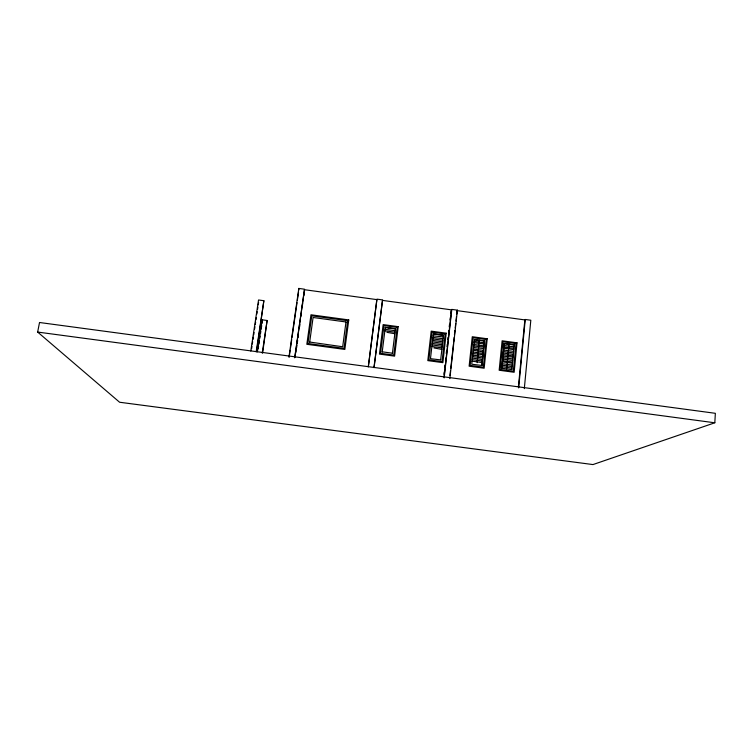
<?xml version="1.0" encoding="UTF-8"?>
<svg xmlns="http://www.w3.org/2000/svg" width="753" height="753" viewBox="0 0 753 753"><rect width="100%" height="100%" fill="white"/><g stroke="black" fill="none" stroke-linecap="round" stroke-linejoin="round"><path stroke-width="1.13" d="M395.4 328.929L385.263 327.423L395.457 328.703L392.379 353.505M309.662 342.21L313.097 317.493L345.985 321.973L342.681 346.766L309.681 342.041M440.665 359.727L443.489 335.236L433.342 333.918L443.451 335.292M511.861 369.375L514.374 344.874L504.256 343.566L514.318 344.93M392.417 353.213L382.213 351.811M430.5 358.381L433.37 333.852M483.765 347.039L473.656 345.975M474.014 342.728L484.094 343.999M714.813 422.791L715.35 413.312L39.523 322.5L37.65 332.064L119.595 402.243L592.959 464.573L714.813 422.791L37.65 332.064M513.866 348.281L503.832 347.039M518.384 387.061L524.86 319.912L457.127 310.631L456.751 314.105M518.666 387.899L525.255 319.47L530.818 320.232L524.314 388.652M501.79 368.226L504.218 343.603L501.79 368.226L511.861 369.629M481.873 365.506L484.48 340.874L474.315 339.895M484.273 341.137L481.967 365.487L471.745 364.207L474.446 339.443M477.195 362.72L479.256 340.243M443.922 374.297L444.176 371.991M444.694 367.37L444.948 365.054M445.465 360.442L445.729 358.127M446.247 353.515L446.501 351.199M447.018 346.587L447.273 344.272M447.79 339.659L448.044 337.344M448.562 332.722L448.826 330.416M449.212 326.953L449.466 324.647M449.983 320.025L450.247 317.719M450.755 313.097L451.019 310.791M444.044 377.074L451.546 309.86L382.458 300.391L373.968 367.662M444.166 377.893L451.809 309.398L457.41 310.161L449.842 378.655M449.965 375.521L450.473 370.881M450.727 368.565L453.419 344.234M453.673 341.909L454.191 337.278M454.445 334.963L454.953 330.322M455.207 328.007L455.725 323.376M455.979 321.06L456.487 316.42M385.301 327.32L382.195 352.075M374.1 367.295L382.599 299.91L376.971 299.139L368.386 366.532M368.273 366.89L376.839 299.619L304.513 289.707L294.912 357.035M345.919 322.425L345.985 321.973M288.954 357.044L298.819 288.427L304.485 289.199L294.696 357.816M289.218 357.035L290.216 350.089M290.545 347.782L291.712 339.678M292.042 337.372L297.03 302.659M297.369 300.353L298.527 292.249M295.618 353.176L295.92 350.86M297.106 342.766L297.407 340.45M300.899 316.166L301.2 313.841M302.377 305.756L302.678 303.431M303.864 295.345L304.165 293.021M296.597 347.745L296.927 345.439M297.35 342.728L297.67 340.46M298.075 337.353L298.404 335.047M299.553 326.962L299.929 324.581M256.18 351.745L263.87 300.711L258.543 299.986L250.796 351.02M256.622 351.689L263.87 300.711M257.366 351.867L262.195 319.818L267.117 320.486L262.637 352.912M258.223 348.771L258.571 346.455M258.919 344.14L259.446 340.667M259.794 338.351L260.143 336.036M260.491 333.72L260.839 331.405M261.187 329.089L261.705 325.616M262.053 323.291L262.195 319.818M262.251 353.063L267.117 320.486M251.615 348.667L251.963 346.361M252.311 344.046L252.669 341.74M253.017 339.434L253.366 337.128M253.714 334.812L254.062 332.506M254.589 329.042L254.938 326.736M255.286 324.43L255.644 322.124M255.992 319.809L256.34 317.502M256.867 314.039L257.215 311.733M257.564 309.427L257.912 307.12M258.27 304.814L258.618 302.499M384.839 330.802L394.986 332.214M385.028 329.287L395.174 330.708M502.646 359.059L512.727 360.461M502.176 363.699L512.275 365.064M432.391 341.881L442.51 343.293M432.043 344.912L442.171 346.324M394.807 333.73L386.938 332.337M443.037 338.709L432.9 337.4M442.858 340.224L432.721 338.916M474.155 341.401L484.226 342.813M473.025 352.009L483.125 353.411M472.865 353.524L482.974 354.625M472.536 356.564L482.645 357.976M472.376 358.089L482.475 359.52M483.445 350.343L473.326 349.034M433.079 335.857L443.225 336.911M503.55 349.994L513.612 351.406M432.561 340.403L442.679 341.806M432.213 343.434L442.34 344.808M503.249 353.025L513.301 354.456M502.035 365.186L512.125 366.589M501.884 366.711L511.974 368.113M514.064 346.832L503.983 345.523M512.878 358.946L502.788 357.619M473.825 344.46L483.897 345.862M472.206 359.652L482.315 361.045M472.046 361.176L482.155 362.57M431.855 346.493L441.992 347.867M430.452 358.682L440.712 359.915M503.39 351.547L513.461 352.912M503.089 354.578L513.151 355.971M502.938 356.103L513.038 357.138M513.762 349.58L503.719 348.197M441.823 349.392L433.973 347.961M473.486 347.519L483.624 348.535M472.686 355.115L482.795 356.48M483.266 351.924L473.204 350.201M502.467 360.687L512.558 362.052M456.582 311.554L457.41 310.161M474.371 339.547L484.452 340.921M509.019 344.309L506.647 368.951M388.567 328.129L390.826 328.43M502.355 361.845L512.445 363.219M298.819 288.427L298.866 289.943M304.513 289.707L304.523 290.714M516.003 343.613L513.311 371.22L500.19 369.45L502.966 341.834L516.003 343.613M517.029 342.822L514.148 372.274L499.164 370.25L502.129 340.798L517.029 342.822M486.184 339.556L483.313 367.172L470.164 365.393L473.11 337.777L486.184 339.556M487.21 338.765L484.151 368.226L469.128 366.193L472.272 336.732L487.21 338.765M445.155 333.974L442.049 361.6L428.862 359.821L432.043 332.186L445.155 333.974M446.19 333.184L442.886 362.654L427.808 360.621L431.215 331.141L446.19 333.184M397.142 327.433L393.763 355.087L380.519 353.298L383.983 325.644L397.142 327.433M398.196 326.651L394.591 356.141L379.456 354.098L383.155 324.599L398.196 326.651M347.688 320.712L344.017 348.375L307.911 343.5L311.789 315.827L347.688 320.712M348.761 319.921L344.846 349.43L306.829 344.3L310.97 314.773L348.761 319.921"/></g></svg>
